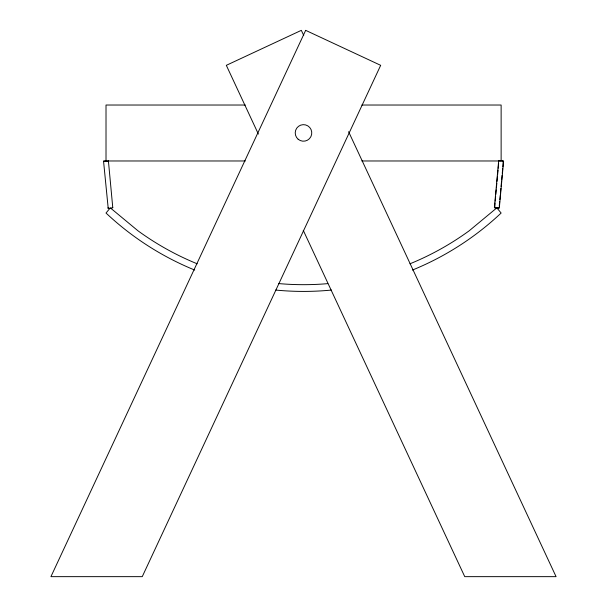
<?xml version="1.0" encoding="UTF-8"?>
<svg xmlns="http://www.w3.org/2000/svg" width="607" height="607" viewBox="0 0 607 607"><rect width="100%" height="100%" fill="white"/><g stroke="black" fill="none" stroke-linecap="round" stroke-linejoin="round"><path stroke-width="0.91" d="M498.878 207.882L497.232 208.277A2.299 0.395 5.2 0 1 494.804 207.837L495.031 202.935M495.206 201.054L495.631 196.365M495.805 194.49L496.238 189.801M496.405 187.927L496.837 183.238M497.004 181.364L497.437 176.675M497.611 174.801L498.036 170.112M498.21 168.238L498.635 163.549M499.25 206.228L499.682 201.539M499.849 199.657L500.282 194.976M500.456 193.094L500.881 188.405M501.056 186.531L501.481 181.842M501.655 179.968L502.088 175.279M502.255 173.405L502.687 168.716M502.854 166.842L503.173 160.999A2.307 0.402 5.2 0 0 501.336 160.605L501.17 160.589M503.37 161.219L502.975 161.371M494.606 207.617L496.875 207.48M245.304 105.026L106.013 105.026L106.013 160.976L245.304 160.976M361.848 105.026L501.132 105.026L501.132 160.976L361.848 160.976M112.424 207.457L112.773 207.64A2.398 0.417 -5.2 0 1 111.574 208.118L110.982 208.209A2.519 0.432 -5.2 0 1 108.198 208.262L103.554 161.196A2.398 0.417 -5.2 0 1 104.753 160.718L105.337 160.627A2.519 0.432 -5.2 0 1 106.612 160.514M108.387 160.658L112.773 207.64M103.554 161.196L103.903 161.379A2.519 0.432 -5.2 0 0 106.688 161.325L107.28 161.234A2.398 0.417 -5.2 0 0 108.478 160.756M303.735 35.502L301.33 30.35L226.32 65.328L258.377 134.079M348.593 131.704L556.073 576.65L464.75 576.65L303.257 230.326M112.098 207.374A2.519 0.432 -5.2 0 1 112.5 207.427M107.841 208.08A2.398 0.417 -5.2 0 1 108.539 207.715M412.426 270.062A288.173 288.173 0 0 0 501.132 213.034L496.845 207.86L469.264 230.736A281.436 281.436 0 0 1 409.953 263.802M331.445 290.063A288.173 288.173 0 0 1 275.699 290.063M194.718 270.062A288.173 288.173 0 0 1 106.013 213.034L110.307 207.86L137.888 230.736A281.436 281.436 0 0 0 197.199 263.802M327.795 283.636A281.436 281.436 0 0 1 278.423 283.552M498.673 160.749L494.379 207.632L499.303 208.087L503.598 161.204L498.673 160.749M305.67 30.35L50.927 576.65L142.25 576.65L380.68 65.328L305.67 30.35M298.181 139.269A8.278 8.278 0 0 0 311.649 134.367A8.278 8.278 0 0 0 300.67 125.148A8.278 8.278 0 0 0 298.181 139.269"/></g></svg>
